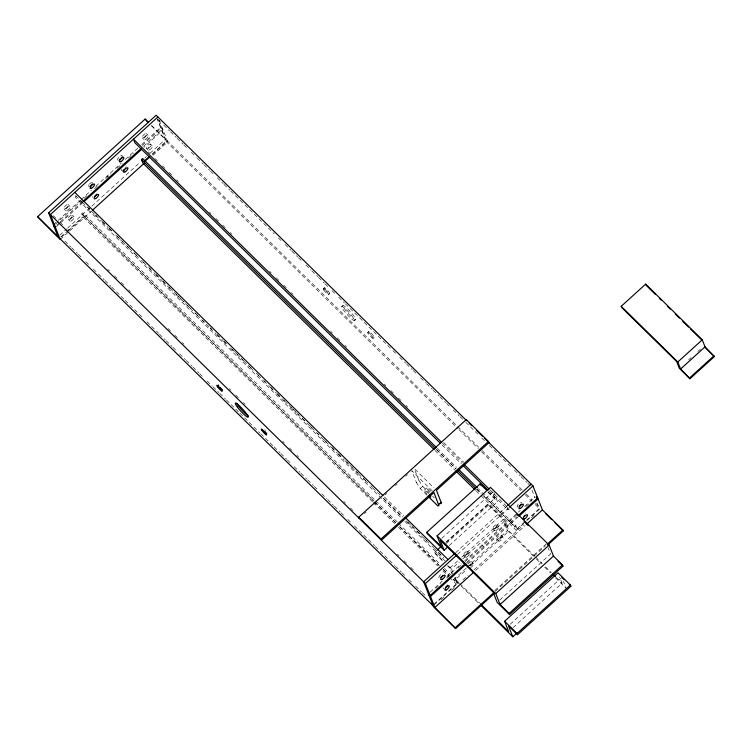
<?xml version="1.0" encoding="UTF-8"?>
<svg xmlns="http://www.w3.org/2000/svg" width="752" height="752" viewBox="0 0 752 752"><rect width="100%" height="100%" fill="white"/><g stroke="black" fill="none" stroke-linecap="round" stroke-linejoin="round"><path stroke-width="0.56" stroke-dasharray="3.76 2.82" d="M76.234 195.981L75.115 197.005L401.512 518.109M53.317 224.801L80.21 200.408M81.075 199.618L91.481 190.171M95.824 186.233L120.969 163.41M125.311 159.471L138.321 147.665M141.79 144.516L160.862 127.201L157.864 119.577M55.432 224.19L80.586 201.357M84.055 198.218L87.523 195.069M94.461 188.771L97.929 185.622M105.741 178.534L110.939 173.815M117.011 168.307L122.219 163.579M128.291 158.07L133.489 153.352M142.166 145.474L161.248 128.16L163.024 129.908L143.942 147.223M56.832 224.98L59.436 222.62M60.301 221.831L81.987 202.156M143.566 146.264L162.648 128.949L160.862 127.201M56.344 226.728L59.812 223.579M60.677 222.789L82.363 203.106M372.494 501.697L82.917 216.82L81.724 213.775L82.842 212.76L374.928 500.099M59.775 235.207L66.712 228.909M67.577 228.129L91.001 206.875M91.866 206.086L140.436 162.009M144.769 158.07L146.508 156.501M149.977 153.352L165.581 139.186L161.248 128.16M60.724 236.965L65.847 232.312M66.702 231.541L82.917 216.82M152.365 153.793L166.023 141.404L157.018 118.543M61.504 237.002L67.407 231.644M68.244 230.883L84.262 216.35L82.842 212.76M152.195 154.696L167.367 140.934L456.934 425.811M60.198 239.493L91.415 211.152M152.994 155.269L167.743 141.893L159.208 120.235M323.219 288.796L324.338 287.781M328.652 294.643L329.771 293.618M341.728 306.534L342.856 305.509M354.577 320.625L355.696 319.6M367.719 332.45L368.837 331.425M373.02 338.419A4.004 0.583 47.8 0 0 369.58 333.785A4.004 0.583 47.8 0 0 368.499 334.104A4.004 0.583 47.8 0 0 373.02 338.419L374.148 337.404A4.004 0.583 47.8 0 0 370.708 332.76A4.004 0.583 47.8 0 0 369.627 333.08A4.004 0.583 47.8 0 0 374.148 337.404M364.382 513.701L366.102 512.14M374.712 504.319L376.442 502.759M385.052 494.938L386.772 493.378M395.392 485.557L397.112 483.997M405.732 476.176L407.452 474.615M426.92 495.154L420.236 488.584L416.476 482.681L418.92 480.462L414.634 469.577M420.236 488.584L422.68 486.365L418.92 480.462M424.438 490.163L426.882 487.945M441.772 538.31L492.579 492.203M442.449 560.87L435.107 553.651L434.628 552.429L436.348 550.868M445.823 542.267L488.02 503.981L504.949 520.628L509.029 530.978L534.719 556.254M446.556 542.089L494.788 498.332L492.034 491.357M435.107 553.651L436.837 552.081M446.303 543.489L488.499 505.194L488.02 503.981M449.292 545.529L497.523 501.763L493.848 492.457M455.731 552.654L506.904 506.218M457.507 554.403L508.681 507.967M488.913 491.018L508.164 509.959L509.283 508.935M452.14 574.058L449.781 568.08L458.391 560.268M461.841 557.138L503.173 519.632L488.499 505.194M452.779 572.187L451.557 569.085L459.312 562.054M462.753 558.924L504.949 520.628M430.097 592.191L442.242 581.164M446.575 577.235L461.314 563.85M464.783 560.701L520.29 510.326M524.633 506.397L535.039 496.95M435.681 588.421L440.879 583.702M446.951 578.194L452.159 573.466M458.231 567.957L464.294 562.449M465.168 561.659L516.333 515.223M525.874 506.566L529.342 503.417M688.597 359.879L691.126 357.585M697.865 351.466L700.394 349.172M466.569 562.449L516.868 516.803M466.945 563.408L518.109 516.972M466.155 568.098L454.095 579.04L478.892 603.433M467.011 567.318L507.487 530.583L503.173 519.632M458.955 582.697L455.637 579.435L466.832 569.273M470.273 566.143L509.029 530.978M433.989 604.166L456.182 584.031L454.979 580.986L456.107 579.961L454.434 578.316M523.768 523.439L516.182 530.32L514.763 526.729L515.891 525.704L478.234 488.659M484.448 496.64L517.094 528.75L525.629 521.004M526.475 520.234L539.287 508.615L536.712 502.082M433.923 604.975L457.526 583.561L456.107 579.961M527.143 520.384L540.622 508.145M441.264 599.617L444.733 596.468M451.67 590.17L455.139 587.021M462.95 579.942L468.148 575.214M474.221 569.706L523.655 524.84M531.467 517.761L534.935 514.612M475.621 570.495L525.056 525.629M494.825 590.499L546.488 543.611M495.192 591.392L545.501 545.745M499.76 600.058L550.567 553.951L548.123 547.747M510.194 624.263L561.001 578.147M512.986 627.713L562.073 583.167L559.629 576.963M157.854 119.371L160.364 121.833M163.71 125.133L169.567 130.895M170.413 131.713L176.269 137.475M177.105 138.302L182.962 144.064M183.798 144.892L187.981 149.009M191.328 152.299L196.357 157.243M197.193 158.061L203.049 163.823M203.886 164.65L209.742 170.413M210.579 171.24L213.089 173.703M217.272 177.82L223.137 183.582M223.974 184.409L229.83 190.171M230.667 190.999L244.052 204.168M244.889 204.995L274.189 233.806M278.372 237.923L281.718 241.223M285.064 244.513L290.921 250.275M291.757 251.102L297.623 256.864M298.459 257.692L302.642 261.799M305.989 265.099L311.008 270.034M311.845 270.861L317.701 276.623M318.538 277.45L324.403 283.213M325.24 284.03L327.75 286.503M331.933 290.62L335.279 293.91M338.626 297.209L344.482 302.971M345.318 303.799L358.713 316.968M359.55 317.795L392.187 349.906M393.023 350.723L396.37 354.013M399.726 357.313L405.582 363.075M406.418 363.902L412.275 369.664M413.111 370.482L417.294 374.599M420.641 377.899L425.67 382.834M426.506 383.661L432.362 389.423M433.199 390.241L439.055 396.013M439.892 396.83L445.748 402.593M446.585 403.42L449.94 406.71M453.287 410.009L459.143 415.771M459.98 416.589L464.999 421.534M465.836 422.351L478.394 434.703M481.741 438.002L485.087 441.292M489.27 445.41L511.031 466.813M514.377 470.113L520.234 475.875M521.07 476.693L526.936 482.455M527.772 483.282L530.282 485.754M151.688 125.509L165.581 139.186M457.771 426.628L478.695 447.214M482.041 450.504L522.217 490.031M526.4 494.149L532.256 499.911M535.603 503.201L539.786 507.318M151.284 125.697L167.743 141.893M166.023 141.404L458.1 428.743M458.936 429.571L478.187 448.502M481.534 451.802L520.873 490.501M525.056 494.609L531.749 501.199M535.095 504.498L539.287 508.615M146.349 133.518L148.125 135.275M150.475 144.046L152.252 145.803M142.278 137.917L144.055 139.665M148.238 150.221L146.461 148.473A2.999 1.072 -45.5 0 1 148.407 144.873A2.999 1.072 -45.5 0 1 150.522 145.221A2.999 1.072 -45.5 0 1 146.79 148.529M148.219 151.857L149.892 153.502M154.912 158.446L157.422 160.919M162.441 165.854L164.951 168.326M169.134 172.443L171.644 174.915M176.673 179.85L178.346 181.495M209.31 211.961L210.983 213.606M216.003 218.55L218.512 221.022M222.695 225.13L225.215 227.602M230.234 232.547L231.907 234.192M269.564 271.237L271.237 272.891M276.266 277.826L279.612 281.126M283.795 285.243L286.305 287.706M291.325 292.65L292.998 294.295M330.664 331.341L332.337 332.995M337.357 337.93L339.866 340.402M344.886 345.347L346.559 346.992M384.225 384.037L385.898 385.682M390.918 390.626L393.428 393.099M398.447 398.034L400.957 400.506M405.986 405.45L407.659 407.095M443.642 442.496L463.73 462.254M442.336 443.069L462.414 462.828M490.003 489.9L508.446 508.117M442.044 444.911L461.296 463.852M488.264 491.911L494.788 498.332M487.841 492.25L497.523 501.763M437.222 448.314L456.473 467.255M436.743 449.715L455.994 468.646M476.918 489.232L481.101 493.35M436.094 449.339L456.182 469.098M476.27 488.856L481.289 493.791M482.126 494.619L514.763 526.729M435.004 450.457L455.092 470.216M476.016 490.802L480.199 494.919M481.036 495.747L516.182 530.32M535.556 557.072L542.183 563.596M545.501 566.858L551.301 572.563M556.273 577.461L562.073 583.167M507.487 530.583L535.593 558.238M536.42 559.046L541.384 563.925M544.683 567.177L550.473 572.874M555.437 577.752L566.181 588.327L563.436 581.352M121.89 155.702L123.676 157.45M496.931 524.661L498.708 526.409M501.123 535.104A2.999 1.072 -45.5 0 1 498.51 538.987A2.999 1.072 -45.5 0 1 497.326 537.548A2.999 1.072 -45.5 0 1 501.123 535.104L502.9 536.853A2.999 1.072 -45.5 0 1 500.287 540.735A2.999 1.072 -45.5 0 1 499.102 539.297A2.999 1.072 -45.5 0 1 502.9 536.853M492.889 529.06L494.666 530.809M121.815 170.366L123.591 172.114M496.856 539.325L498.632 541.073M415.029 469.295L433.951 487.916M432.334 490.943L411.758 470.705L416.476 482.681M422.68 486.365L429.364 492.936M432.701 496.217L434.374 497.862M107.094 176.006L108.871 177.754M482.135 544.965L483.912 546.713M467.594 551.272L469.37 553.021M471.673 561.622L473.45 563.37M463.561 555.681L465.347 557.429M384.479 497.025L403.73 515.966M81.263 200.925L82.936 202.57M87.956 207.514L89.629 209.159M95.485 214.922L97.158 216.567M102.178 221.511L104.688 223.974M108.88 228.091L112.227 231.39M117.246 236.325L123.102 242.088M126.449 245.387L129.795 248.677M133.988 252.794L136.497 255.266M141.517 260.201L144.027 262.674M149.046 267.618L150.72 269.263M155.749 274.198L158.258 276.67M162.441 280.787L165.788 284.077M169.134 287.377L173.317 291.494M174.154 292.312L177.5 295.611M178.337 296.429L184.202 302.191M187.549 305.491L190.895 308.781M195.078 312.898L197.588 315.37M202.608 320.305L204.281 321.959M210.146 327.722L211.82 329.367M216.839 334.302L219.349 336.774M223.532 340.891L226.878 344.181M231.907 349.125L234.417 351.598M235.254 352.415L237.764 354.888M241.11 358.178L244.456 361.477M248.639 365.594L251.149 368.066M256.169 373.001L258.688 375.474M263.708 380.409L265.381 382.063M270.4 386.998L272.91 389.47M277.093 393.587L280.44 396.877M283.795 400.167L287.978 404.285M288.815 405.112L292.161 408.402M292.998 409.229L298.854 414.991M302.201 418.281L305.547 421.581M309.739 425.698L312.249 428.17M317.269 433.105L318.942 434.75M323.962 439.694L326.471 442.167M331.491 447.102L334.01 449.574M338.193 453.691L341.54 456.981M346.559 461.925L349.069 464.388M349.906 465.215L352.415 467.688M355.762 470.978L359.118 474.277M363.301 478.385L365.81 480.857M370.83 485.801L372.503 487.446M378.359 493.209L380.033 494.854M383.379 498.153L402.63 517.085M407.65 522.029L413.515 527.791M416.862 531.081L420.208 534.381M424.391 538.488L426.901 540.961M431.921 545.905L433.594 547.55M438.623 552.485L441.133 554.957M75.585 195.605L81.451 201.367M82.288 202.194L94.837 214.546M95.673 215.363L101.529 221.135M102.366 221.953L108.232 227.715M109.068 228.542L111.578 231.014M115.761 235.132L121.617 240.894M122.454 241.712L128.31 247.474M129.147 248.301L135.012 254.063M135.849 254.89L140.032 259.008M143.378 262.298L148.398 267.242M149.234 268.06L155.091 273.822M155.927 274.649L161.793 280.411M162.629 281.239L172.669 291.118M176.015 294.408L196.103 314.167M196.939 314.994L209.498 327.346M210.334 328.163L216.191 333.926M217.027 334.753L222.883 340.515M223.72 341.342L226.23 343.805M230.413 347.922L233.769 351.222M237.115 354.512L242.971 360.274M243.808 361.101L249.664 366.863M250.501 367.69L254.684 371.798M258.039 375.098L263.059 380.033M263.896 380.86L269.752 386.622M270.588 387.449L276.445 393.211M277.281 394.029L287.33 403.909M290.676 407.208L296.532 412.97M297.369 413.797L310.764 426.967M311.601 427.794L330.842 446.726M331.679 447.553L337.545 453.315M338.381 454.133L344.237 459.904M345.074 460.722L348.42 464.012M351.767 467.312L357.623 473.074M358.46 473.901L364.325 479.663M365.162 480.481L369.345 484.598M372.691 487.898L377.711 492.833M383.567 498.595L401.982 516.709M406.165 520.826L411.194 525.77M412.03 526.588L425.416 539.767M426.252 540.585L430.435 544.702M433.782 548.001L443.83 557.881M404.858 521.399L445.024 560.917M434.628 552.429L443.501 561.152M448.333 565.918L451.557 569.085M447.337 565.673L449.781 568.08M459.782 583.514L479.673 603.076M375.765 500.926L397.526 522.33M398.363 523.157L440.202 564.32M444.385 568.437L451.087 575.026M81.724 213.775L373.8 501.123M374.637 501.941L395.561 522.527M399.744 526.644L439.083 565.344M443.266 569.461L449.123 575.224M454.979 580.986L453.306 579.341L457.526 583.561M84.262 216.35L373.829 501.227M374.665 502.045L395.59 522.631M399.773 526.748L439.112 565.448M443.295 569.565L449.151 575.327M373.33 502.515L395.082 523.928M398.438 527.218L437.767 565.918M442.787 570.853L448.653 576.615M449.489 577.442L456.182 584.031M68.206 204.563L69.983 206.311M72.352 215.091L74.128 216.839M63.995 208.849L65.772 210.598M68.159 219.396L69.936 221.144M53.392 215.749L55.902 218.221M60.094 222.338L62.604 224.81M67.624 229.745L69.297 231.39M107.79 269.263L109.472 270.917M114.492 275.852L117.002 278.325M121.185 282.442L123.695 284.914M128.714 289.849L130.387 291.494M168.053 328.549L170.563 331.021M174.746 335.129L177.256 337.601M182.275 342.545L183.949 344.19M229.144 388.652L230.817 390.297M235.846 395.232L238.356 397.705M243.375 402.649L245.049 404.294M282.705 441.339L284.378 442.994M289.407 447.929L291.917 450.401M296.937 455.345L298.61 456.99M343.805 501.452L345.478 503.097M350.498 508.032L353.008 510.505M397.366 554.139L399.039 555.784M404.059 560.729L406.569 563.201M410.752 567.318L413.271 569.781M64.907 241.082L70.773 246.844M71.609 247.662L77.465 253.424M78.302 254.251L82.485 258.368M85.831 261.658L89.178 264.958M93.361 269.075L97.553 273.192M98.39 274.01L104.246 279.772M105.083 280.599L110.939 286.362M111.775 287.189L124.334 299.531M125.17 300.358L143.576 318.472M146.931 321.762L158.644 333.296M159.48 334.114L165.337 339.876M166.173 340.703L172.039 346.465M172.875 347.292L176.222 350.582M179.568 353.872L185.424 359.635M186.261 360.462L192.117 366.224M192.954 367.051L198.819 372.813M199.656 373.631L203.839 377.748M207.185 381.048L212.205 385.983M213.042 386.81L218.898 392.572M219.734 393.399L225.6 399.162M226.437 399.979L238.986 412.331M239.822 413.158L259.91 432.917M260.747 433.735L273.305 446.086M274.142 446.914L279.998 452.676M280.834 453.503L286.691 459.265M287.527 460.083L290.037 462.555M294.22 466.672L300.086 472.435M300.922 473.262L306.778 479.024M307.615 479.842L313.471 485.613M314.308 486.431L318.491 490.548M321.837 493.838L326.866 498.783M327.703 499.61L333.559 505.372M334.396 506.19L340.252 511.952M341.088 512.779L343.598 515.252M347.781 519.369L351.137 522.659M354.483 525.949L374.571 545.717M375.408 546.535L394.65 565.476M395.486 566.294L401.352 572.056M402.188 572.883L404.698 575.355M408.881 579.472L412.228 582.762M415.574 586.052L421.43 591.824M422.267 592.642L426.459 596.759M531.993 490.107L534.992 497.73M515.891 525.704L517.094 528.75M506.745 506.359L508.164 509.959M454.819 577.367L455.637 579.435M218.024 384.291A4.004 0.583 47.8 0 1 218.315 384.394M264.732 429.777A4.004 0.583 47.8 0 1 265.447 430.529M468.186 563.897A2.999 1.072 -45.5 0 1 471.861 561.829A2.999 1.072 -45.5 0 1 468.928 565.758M525.507 513.005A2.999 1.072 -45.5 0 1 525.704 513.212M443.868 588.431A2.999 1.072 -45.5 0 1 443.078 587.707M469.972 565.645A2.999 1.072 -45.5 0 1 473.638 563.577A2.999 1.072 -45.5 0 1 470.705 567.506M439.036 577.799A2.999 1.072 -45.5 0 1 440.099 575.205A2.999 1.072 -45.5 0 1 442.966 573.4M518.062 506.867A2.999 1.072 -45.5 0 1 518.41 504.113A2.999 1.072 -45.5 0 1 521.587 503.06M92.928 197.137A2.999 1.072 -45.5 0 1 92.383 196.516M125.828 165.995A2.999 1.072 -45.5 0 1 126.186 166.427M122.068 170.507A2.999 1.072 -45.5 0 1 121.956 169.153M118.6 160.082A2.999 1.072 -45.5 0 1 117.763 159.076A2.999 1.072 -45.5 0 1 120.047 156.331M120.621 155.965A2.999 1.072 -45.5 0 1 122.078 155.918M88.341 186.515A2.999 1.072 -45.5 0 1 88.426 185.706M88.689 185.171A2.999 1.072 -45.5 0 1 89.074 184.588M89.563 183.996A2.999 1.072 -45.5 0 1 91.274 182.586M91.8 182.351A2.999 1.072 -45.5 0 1 92.552 182.313M427.136 494.13A4.672 0.686 47.8 0 1 424.532 490.125A4.672 0.686 47.8 0 1 428.847 494.008M429.58 491.911A4.672 0.686 47.8 0 1 426.976 487.907A4.672 0.686 47.8 0 1 431.291 491.789M495.935 530.555A2.999 1.072 -45.5 0 0 498.896 526.626A2.999 1.072 -45.5 0 0 495.239 528.656A2.999 1.072 -45.5 0 0 495.935 530.555M466.625 557.157A2.999 1.072 -45.5 0 0 469.558 553.228A2.999 1.072 -45.5 0 0 465.892 555.296A2.999 1.072 -45.5 0 0 466.625 557.157M494.158 528.797A2.999 1.072 -45.5 0 0 497.11 524.868A2.999 1.072 -45.5 0 0 493.453 526.908A2.999 1.072 -45.5 0 0 494.158 528.797M464.849 555.408A2.999 1.072 -45.5 0 0 467.782 551.479A2.999 1.072 -45.5 0 0 464.116 553.538A2.999 1.072 -45.5 0 0 464.849 555.408M149.535 149.93A2.999 1.072 -45.5 0 0 152.44 146.001A2.999 1.072 -45.5 0 0 148.755 148.097A2.999 1.072 -45.5 0 0 149.535 149.93M71.111 221.022A2.999 1.072 -45.5 0 0 74.26 217.102A2.999 1.072 -45.5 0 0 70.726 218.851A2.999 1.072 -45.5 0 0 71.111 221.022M69.325 219.274A2.999 1.072 -45.5 0 0 72.483 215.354A2.999 1.072 -45.5 0 0 68.949 217.102A2.999 1.072 -45.5 0 0 69.325 219.274M65.161 208.746A2.999 1.072 -45.5 0 0 68.329 204.826A2.999 1.072 -45.5 0 0 64.804 206.537A2.999 1.072 -45.5 0 0 65.161 208.746M143.547 137.672A2.999 1.072 -45.5 0 0 146.518 133.743A2.999 1.072 -45.5 0 0 142.88 135.745A2.999 1.072 -45.5 0 0 143.547 137.672M66.937 210.494A2.999 1.072 -45.5 0 0 70.105 206.574A2.999 1.072 -45.5 0 0 66.59 208.285A2.999 1.072 -45.5 0 0 66.937 210.494M145.324 139.421A2.999 1.072 -45.5 0 0 148.294 135.492A2.999 1.072 -45.5 0 0 144.657 137.494A2.999 1.072 -45.5 0 0 145.324 139.421M344.078 308.32A9.532 1.401 47.8 0 0 355.235 319.638A9.532 1.401 47.8 0 0 348.514 309.721A9.532 1.401 47.8 0 0 344.078 308.32M324.996 289.088A4.004 0.583 47.8 0 0 329.63 293.684A4.004 0.583 47.8 0 0 326.547 289.313A4.004 0.583 47.8 0 0 324.996 289.088M342.95 309.345A9.532 1.401 47.8 0 0 354.117 320.653A9.532 1.401 47.8 0 0 347.386 310.736A9.532 1.401 47.8 0 0 342.95 309.345M323.868 290.112A4.004 0.583 47.8 0 0 328.502 294.709A4.004 0.583 47.8 0 0 325.428 290.338A4.004 0.583 47.8 0 0 323.868 290.112"/><path stroke-width="1.13" d="M157.929 116.974L50.384 214.574L60.198 239.493L37.6 216.679L145.145 119.07L148.417 122.294M55.103 226.549L53.317 224.801L48.598 212.825L156.143 115.225L465.911 419.964M82.852 201.367L140.962 148.633M84.102 201.536L141.338 149.592M434.167 449.64L142.918 163.118L141.508 159.518L142.626 158.503L436.386 447.487M143.829 161.539L148.952 156.895M144.61 161.586L149.667 156.999M92.289 210.372L144.328 163.146M359.212 518.391L358.742 517.197L466.287 419.597L488.499 441.452L488.969 442.655L436.423 490.342L441.142 502.327L441.377 503.502L440.221 503.614M621.218 306.299L645.658 284.115L702.265 339.801L705.038 346.841L714.4 356.57L689.96 378.754L679.319 368.292L676.687 361.599L621.688 307.493L621.218 306.299L677.815 361.985L680.598 369.025L689.96 378.754M428.584 496.799L437.777 505.833L438.933 505.72L433.979 492.56L381.424 540.256L380.954 539.052L488.499 441.452M438.698 504.545L441.142 502.327M447.572 547.089L444.131 550.22L427.202 533.563L426.722 532.35L480.114 483.893L486.629 490.304M426.722 532.35L441.396 546.779L437.081 535.828L490.464 487.371L549.157 545.115L553.472 556.066L562.505 564.949L562.985 566.171L509.593 614.619L497.175 602.408L493.105 592.059L440.052 539.87L444.131 550.22M437.213 550.088L440.663 546.958M454.866 553.444L423.639 581.785L433.462 606.704L455.674 628.559L494.703 593.14M507.591 505.598L531.185 484.185M464.83 564.028L430.135 595.509L425.416 583.533L456.643 555.192M509.546 507.177L532.961 485.933L484.316 438.078M677.815 361.985L702.265 339.801M518.607 515.223L537.68 497.909L532.961 485.933M680.598 369.025L705.038 346.841M455.674 628.559L434.853 607.494L430.52 596.468L466.071 564.197M518.983 516.182L538.065 498.867L536.279 497.119M434.853 607.494L473.017 572.855M526.795 524.059L542.399 509.894L538.065 498.867M689.622 377.908L714.062 355.724M455.298 627.6L493.462 592.971M547.23 544.166L562.844 530L542.399 509.894M547.606 545.125L563.22 530.959L562.844 530M509.593 614.619L509.113 613.406L500.08 604.523L495.765 593.563L549.157 545.115M500.08 604.523L553.472 556.066M509.113 613.406L562.505 564.949M480.5 603.894L508.681 631.624L504.611 621.274L558.003 572.817L570.411 585.037L570.89 586.25L517.508 634.707L508.474 625.824L512.789 636.775L517.094 632.874M517.508 634.707L517.028 633.485L570.411 585.037M655.293 294.333L646.128 285.309L645.658 284.115M659.466 298.431L661.13 300.067M667.795 306.628L670.295 309.081M675.296 314.007L679.46 318.105M682.797 321.386L688.625 327.12M690.298 328.765L701.127 339.415M705.404 347.725L712.764 354.963M469.22 423.226L471.692 425.651M476.787 430.661L482.389 436.179M536.496 496.743L537.68 497.909M147.994 122.463L145.145 119.07M545.943 513.954L551.705 519.623M554.995 522.866L563.22 530.959M516.652 514.255L518.307 515.881M524.116 521.587L528.261 525.667M441.462 442.138L133.48 139.158L134.899 142.748L440.371 443.266M464.059 464.369L489.167 489.073M462.969 465.497L488.076 490.201M558.012 561.283L562.985 566.171M458.983 469.718L477.398 487.832M141.508 159.518L435.258 448.512M457.855 470.743L475.433 488.029M455.928 471.043L475.17 489.975M561.866 577.367L564.329 579.792M569.255 584.633L570.89 586.25M552.955 574.199L555.446 576.643M437.081 535.828L495.765 593.563M74.824 192.39L382.806 495.38M405.403 517.611L448.079 559.601M504.611 621.274L517.028 633.485M480.547 605.059L512.789 636.775M358.742 517.197L380.954 539.052M48.598 212.825L425.416 583.533M428.358 593.76L430.135 595.509M55.479 227.508L53.702 225.76L58.045 236.786L37.6 216.679M428.734 594.719L430.52 596.468M59.822 238.534L433.077 605.745M466.287 419.597L466.757 420.791M480.114 483.893L480.594 485.106M248.592 416.129A9.532 1.401 47.8 0 1 242.257 410.554A9.532 1.401 47.8 0 1 236.654 403.232M222.507 389.865A4.004 0.583 47.8 0 1 221.925 389.395M221.257 388.775A4.004 0.583 47.8 0 1 219.847 387.28M218.653 385.785A4.004 0.583 47.8 0 1 218.23 385.165M266.716 433.415A4.004 0.583 47.8 0 1 264.704 431.46M524.511 515.722A2.999 1.072 -45.5 0 1 523.956 516.276M447.337 585.197A2.999 1.072 -45.5 0 1 447.026 585.752M446.594 586.344A2.999 1.072 -45.5 0 1 445.513 587.462M442.43 575.825A2.999 1.072 -45.5 0 1 440.757 577.376M521.183 504.066A2.999 1.072 -45.5 0 1 520.788 504.658M520.299 505.241A2.999 1.072 -45.5 0 1 519.153 506.265M96.472 194.223A2.999 1.072 -45.5 0 1 96.087 194.806M95.598 195.398A2.999 1.072 -45.5 0 1 94.461 196.432M125.612 167.922A2.999 1.072 -45.5 0 1 125.161 168.514M124.061 169.604A2.999 1.072 -45.5 0 1 123.478 170.027M121.721 157.271A2.999 1.072 -45.5 0 1 121.326 157.854M120.282 159.001A2.999 1.072 -45.5 0 1 119.69 159.471M92.393 183.873A2.999 1.072 -45.5 0 1 91.518 185.048M90.964 185.603A2.999 1.072 -45.5 0 1 89.808 186.449M429.561 494.891A4.672 0.686 47.8 0 1 428.762 495.784M237.322 407.029A9.532 1.401 47.8 0 0 248.057 417.266A9.532 1.401 47.8 0 0 239.813 406.174A9.532 1.401 47.8 0 0 237.322 407.029M261.781 430.257A4.004 0.583 47.8 0 0 266.462 434.985A4.004 0.583 47.8 0 0 263.604 430.802A4.004 0.583 47.8 0 0 261.781 430.257M217.525 386.801A4.004 0.583 47.8 0 0 222.122 391.294A4.004 0.583 47.8 0 0 218.888 386.81A4.004 0.583 47.8 0 0 217.525 386.801M446.143 589.982A2.999 1.072 -45.5 0 0 449.301 586.062A2.999 1.072 -45.5 0 0 445.757 587.81A2.999 1.072 -45.5 0 0 446.143 589.982M524.576 518.889A2.999 1.072 -45.5 0 0 527.481 514.96A2.999 1.072 -45.5 0 0 523.796 517.056A2.999 1.072 -45.5 0 0 524.576 518.889M441.979 579.454A2.999 1.072 -45.5 0 0 445.146 575.534A2.999 1.072 -45.5 0 0 441.621 577.245A2.999 1.072 -45.5 0 0 441.979 579.454M520.365 508.38A2.999 1.072 -45.5 0 0 523.336 504.451A2.999 1.072 -45.5 0 0 519.688 506.453A2.999 1.072 -45.5 0 0 520.365 508.38M95.664 198.556A2.999 1.072 -45.5 0 0 98.597 194.627A2.999 1.072 -45.5 0 0 94.931 196.686A2.999 1.072 -45.5 0 0 95.664 198.556M125.255 171.776A2.999 1.072 -45.5 0 0 127.859 167.893A2.999 1.072 -45.5 0 0 124.071 170.337A2.999 1.072 -45.5 0 0 125.255 171.776M120.903 161.595A2.999 1.072 -45.5 0 0 123.854 157.666A2.999 1.072 -45.5 0 0 120.198 159.697A2.999 1.072 -45.5 0 0 120.903 161.595M91.584 188.197A2.999 1.072 -45.5 0 0 94.517 184.268A2.999 1.072 -45.5 0 0 90.851 186.336A2.999 1.072 -45.5 0 0 91.584 188.197"/></g></svg>
